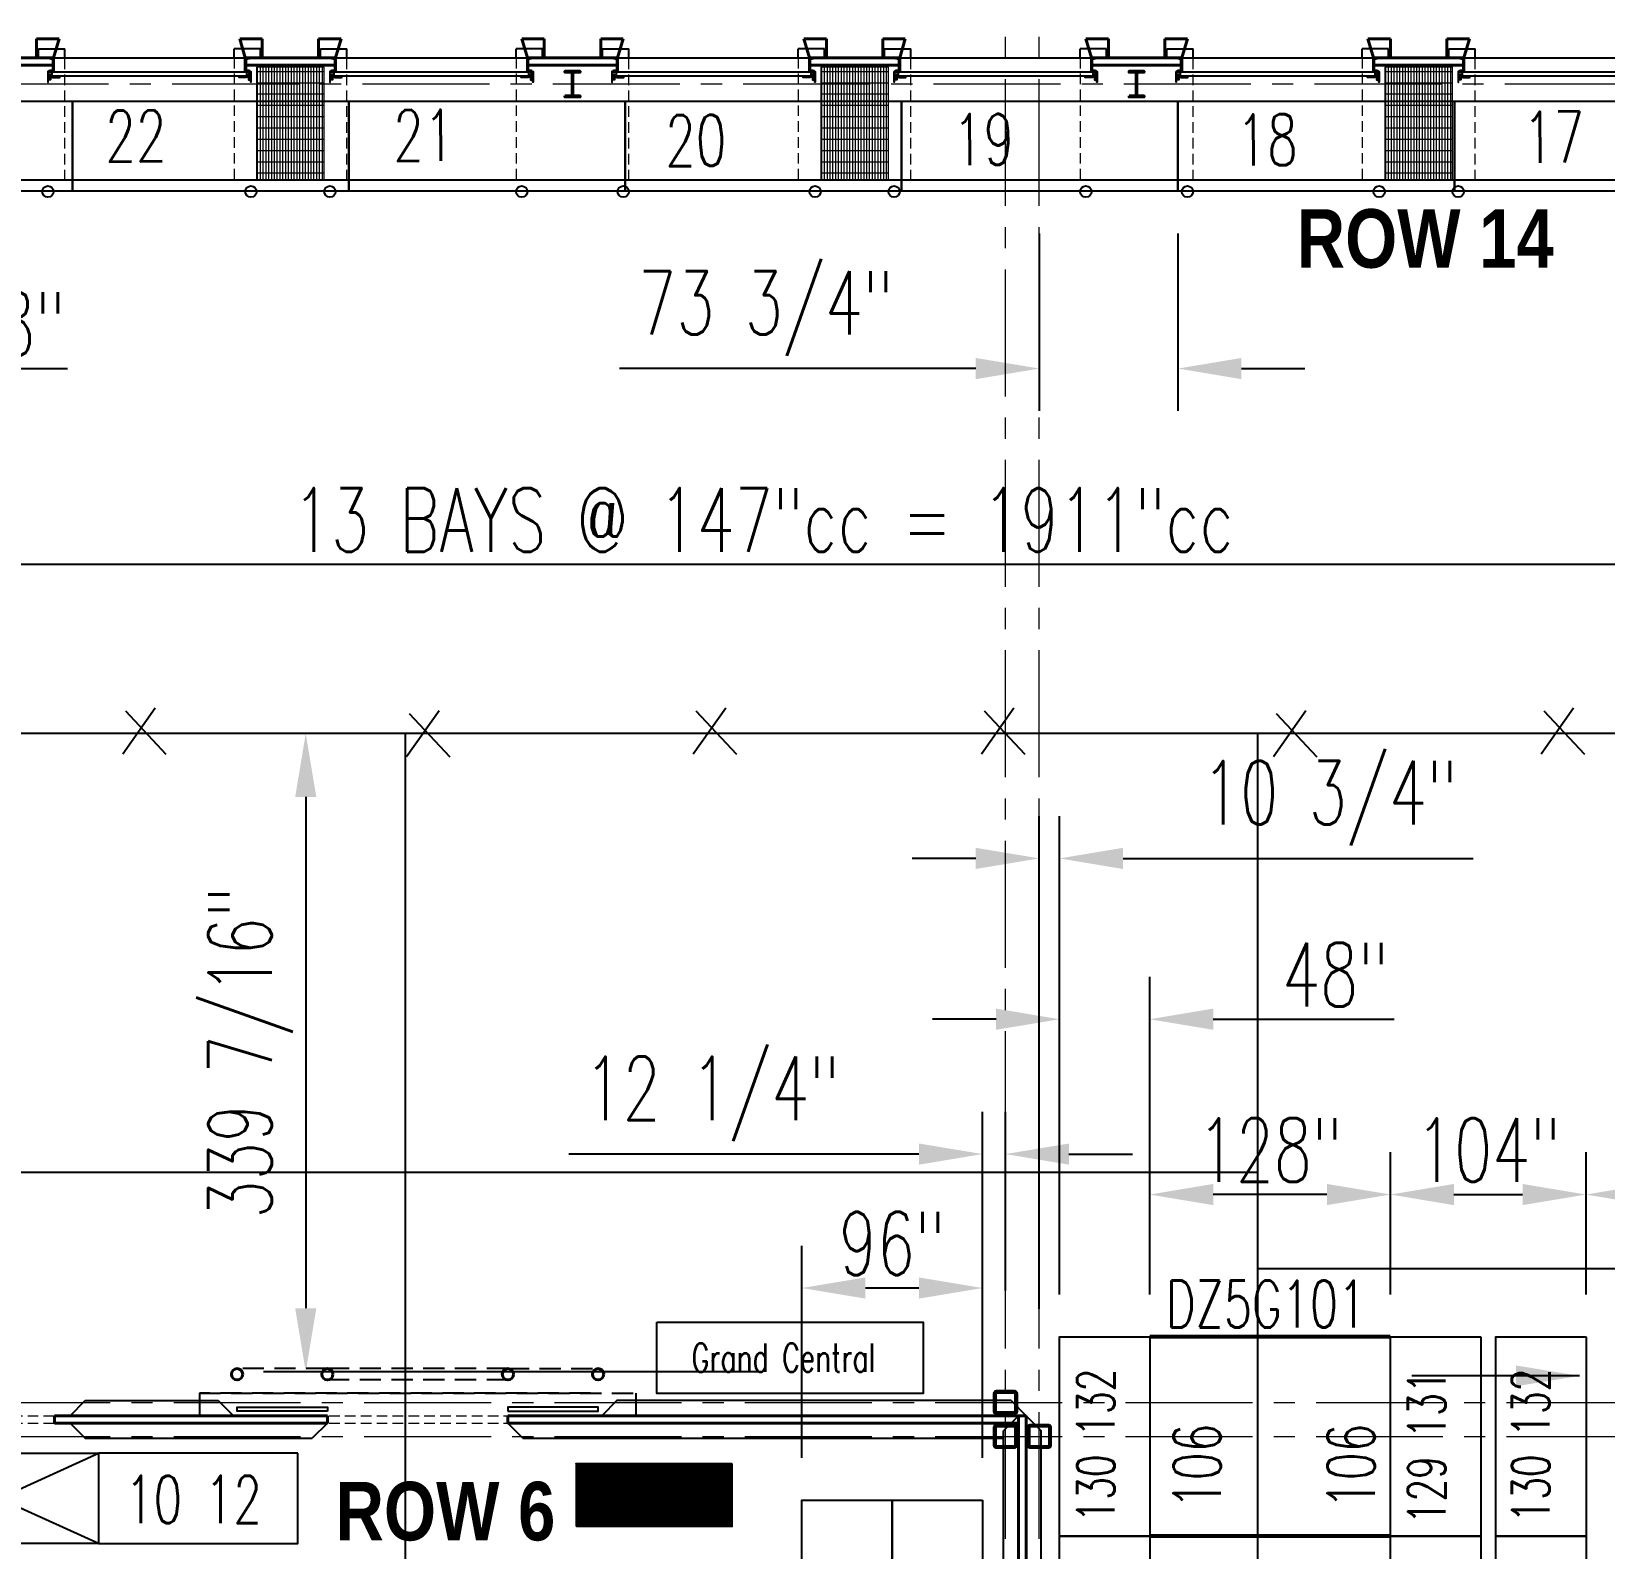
# Model space of a CAD drawing. Header units: inches. Extents: x -1028 to 37906, y -2339 to 19896.
# Drawn here: x 2052 to 2889, y 3352 to 4159 of the extents above; entities that cross this region are included whole.
import ezdxf

# ---------------------------------------------------------------- set-up
doc = ezdxf.new("R2010")
doc.units = ezdxf.units.IN
doc.header["$LTSCALE"] = 90
doc.header["$MEASUREMENT"] = 0
for name, pattern in [('CENTER2', [1.125, 0.75, -0.125, 0.125, -0.125]), ('HIDDEN', [0.375, 0.25, -0.125]), ('HIDDEN2', [0.1875, 0.125, -0.0625]), ('X02461AFP1$0$HIDDEN2', [0.1875, 0.125, -0.0625]), ('X02461AFP1$0$HIDDEN4', [0.09375, 0.0625, -0.03125])]:
    doc.linetypes.add(name, pattern=pattern)
for name, color, linetype in [('FDIM', 2, 'Continuous'), ('HIDDENL', 94, 'HIDDEN'), ('RACKING', 5, 'Continuous')]:
    doc.layers.add(name, color=color, linetype=linetype)
for name, color, linetype, lineweight in [('X02461AFP1$0$UBOLLARD', 2, 'Continuous', 25), ('X02461AFP1$0$UCB', 1, 'Continuous', 25), ('X02461AFP1$0$UCENTER', 9, 'CENTER2', 13), ('X02461AFP1$0$UCOLS', 6, 'Continuous', 40), ('X02461AFP1$0$UDK_HATCH', 9, 'Continuous', 13), ('X02461AFP1$0$UDKB', 2, 'Continuous', 25), ('X02461AFP1$0$UDKL', 2, 'Continuous', 25), ('X02461AFP1$0$UDKL-1', 9, 'X02461AFP1$0$HIDDEN4', 13), ('X02461AFP1$0$UDKS', 6, 'Continuous', 40), ('X02461AFP1$0$UDR', 1, 'Continuous', 25), ('X02461AFP1$0$UFLSL', 2, 'Continuous', 25), ('X02461AFP1$0$UFUT_WALL', 9, 'X02461AFP1$0$HIDDEN4', 13), ('X02461AFP1$0$UGP1', 6, 'Continuous', 40), ('X02461AFP1$0$UGP2', 2, 'HIDDEN2', 25), ('X02461AFP1$0$USTEEL', 6, 'Continuous', 40), ('X02461AFP1$0$UWI1', 6, 'Continuous', 40), ('X02461AFP1$0$UWI2', 6, 'Continuous', 40), ('X02461AFP1$0$UWI2J', 6, 'Continuous', 40)]:
    doc.layers.add(name, color=color, linetype=linetype, lineweight=lineweight)
doc.styles.add('2thirds', font='romans.shx', dxfattribs={"width": 0.7})
doc.styles.add('TXT10', font='ROMANS', dxfattribs={"bigfont": 'SPECIAL'})
doc.dimstyles.new('2tfrac16', dxfattribs={"dimscale": 360, "dimtxt": 0.0938, "dimasz": 0.0938, "dimexe": 0.0625, "dimexo": 0.0625, "dimgap": 0.01, "dimtad": 1, "dimdec": 4, "dimzin": 1, "dimdsep": 46, "dimlunit": 5, "dimtxsty": '2thirds', "dimcen": 0.09, "dimclrd": 256, "dimclre": 256, "dimclrt": 256, "dimadec": 0, "dimazin": 0, "dimtfac": 0.75, "dimtdec": 4, "dimtofl": 0, "dimtmove": 0, "dimatfit": 0, "dimfxl": 1, "dimfrac": 2, "dimtolj": 1, "dimtzin": 0, "dimarcsym": 0})
pattern_1 = [(90, (6688.9984, -722.2641), (-1.5, 9e-17), []), (180, (6688.9984, -722.264), (-7e-16, -6), [])]

# ---------------------------------------------------------------- blocks, each defined once
blk = doc.blocks.new('BAY')
blk.add_lwpolyline([(1, 1), (1, 0), (0, 0), (0, 1)], close=True)
blk = doc.blocks.new('*D77')
at = {"layer": 'Defpoints', "color": 0}
for p in [(2646.98, 3540.56), (2646.98, 3464.99), (2774.98, 3464.99)]:
    blk.add_point(p, dxfattribs=at)
at = {"layer": 'FDIM', "lineweight": -2}
for p, q in [((2646.98, 3487.49), (2646.98, 3563.06)), ((2774.98, 3487.49), (2774.98, 3563.06)), ((2741.21, 3540.56), (2680.75, 3540.56))]:
    blk.add_line(p, q, dxfattribs=at)
at = {"layer": 'FDIM'}
for points in [[(2680.75, 3546.19), (2680.75, 3534.93), (2646.98, 3540.56)], [(2741.21, 3546.19), (2741.21, 3534.93), (2774.98, 3540.56)]]:
    blk.add_solid(points, dxfattribs=at)
at = {"layer": 'FDIM', "insert": (2710.98, 3564.26), "char_height": 33.768, "attachment_point": 5, "style": '2thirds'}
blk.add_mtext('\\A1;128"', dxfattribs=at)
blk = doc.blocks.new('*D78')
at = {"layer": 'Defpoints', "color": 0}
for p in [(2646.98, 3633.78), (2598.98, 3464.99), (2646.98, 3464.99)]:
    blk.add_point(p, dxfattribs=at)
at = {"layer": 'FDIM', "lineweight": -2}
for p, q in [((2598.98, 3487.49), (2598.98, 3656.28)), ((2646.98, 3487.49), (2646.98, 3656.28)), ((2565.21, 3633.78), (2531.44, 3633.78)), ((2680.75, 3633.78), (2776.87, 3633.78))]:
    blk.add_line(p, q, dxfattribs=at)
at = {"layer": 'FDIM'}
for points in [[(2565.21, 3639.41), (2565.21, 3628.16), (2598.98, 3633.78)], [(2680.75, 3639.41), (2680.75, 3628.16), (2646.98, 3633.78)]]:
    blk.add_solid(points, dxfattribs=at)
at = {"layer": 'FDIM', "insert": (2745.69, 3657.48), "char_height": 33.768, "attachment_point": 5, "style": '2thirds'}
blk.add_mtext('\\A1;48"', dxfattribs=at)
blk = doc.blocks.new('*D79')
at = {"layer": 'Defpoints', "color": 0}
for p in [(2878.98, 3540.56), (2774.98, 3464.99), (2878.98, 3464.99)]:
    blk.add_point(p, dxfattribs=at)
at = {"layer": 'FDIM', "lineweight": -2}
for p, q in [((2774.98, 3487.49), (2774.98, 3563.06)), ((2878.98, 3487.49), (2878.98, 3563.06)), ((2808.75, 3540.56), (2845.21, 3540.56))]:
    blk.add_line(p, q, dxfattribs=at)
at = {"layer": 'FDIM'}
for points in [[(2808.75, 3546.19), (2808.75, 3534.93), (2774.98, 3540.56)], [(2845.21, 3546.19), (2845.21, 3534.93), (2878.98, 3540.56)]]:
    blk.add_solid(points, dxfattribs=at)
at = {"layer": 'FDIM', "insert": (2826.98, 3564.26), "char_height": 33.768, "attachment_point": 5, "style": '2thirds'}
blk.add_mtext('\\A1;104"', dxfattribs=at)
blk = doc.blocks.new('*D80')
at = {"layer": 'Defpoints', "color": 0}
for p in [(2598.98, 3719.29), (2598.98, 3464.99), (2588.23, 3457.3)]:
    blk.add_point(p, dxfattribs=at)
at = {"layer": 'FDIM', "lineweight": -2}
for p, q in [((2588.23, 3479.8), (2588.23, 3741.79)), ((2598.98, 3487.49), (2598.98, 3741.79)), ((2554.46, 3719.29), (2520.69, 3719.29)), ((2632.75, 3719.29), (2818.92, 3719.29))]:
    blk.add_line(p, q, dxfattribs=at)
at = {"layer": 'FDIM'}
for points in [[(2554.46, 3724.92), (2554.46, 3713.66), (2588.23, 3719.29)], [(2632.75, 3724.92), (2632.75, 3713.66), (2598.98, 3719.29)]]:
    blk.add_solid(points, dxfattribs=at)
at = {"layer": 'FDIM', "insert": (2742.72, 3748.62), "char_height": 33.768, "attachment_point": 5, "style": '2thirds'}
blk.add_mtext('\\A1;10 3/4"', dxfattribs=at)
blk = doc.blocks.new('*D81')
at = {"layer": 'Defpoints', "color": 0}
for p in [(3006.98, 3540.56), (2878.98, 3464.99), (3006.98, 3464.99)]:
    blk.add_point(p, dxfattribs=at)
at = {"layer": 'FDIM', "lineweight": -2}
for p, q in [((2878.98, 3487.49), (2878.98, 3563.06)), ((3006.98, 3487.49), (3006.98, 3563.06)), ((2912.75, 3540.56), (2973.21, 3540.56))]:
    blk.add_line(p, q, dxfattribs=at)
at = {"layer": 'FDIM'}
for points in [[(2912.75, 3546.19), (2912.75, 3534.93), (2878.98, 3540.56)], [(2973.21, 3546.19), (2973.21, 3534.93), (3006.98, 3540.56)]]:
    blk.add_solid(points, dxfattribs=at)
at = {"layer": 'FDIM', "insert": (2942.98, 3564.26), "char_height": 33.768, "attachment_point": 5, "style": '2thirds'}
blk.add_mtext('\\A1;128"', dxfattribs=at)
blk = doc.blocks.new('*D135')
at = {"layer": 'Defpoints', "color": 0}
for p in [(1485.98, 4073.99), (3396.98, 4073.99), (1485.98, 3875.57)]:
    blk.add_point(p, dxfattribs=at)
at = {"layer": 'FDIM', "lineweight": -2}
for p, q in [((1485.98, 4051.49), (1485.98, 3853.07)), ((3396.98, 4051.49), (3396.98, 3853.07)), ((3363.21, 3875.57), (1519.75, 3875.57))]:
    blk.add_line(p, q, dxfattribs=at)
at = {"layer": 'FDIM'}
for points in [[(1519.75, 3881.2), (1519.75, 3869.94), (1485.98, 3875.57)], [(3363.21, 3881.2), (3363.21, 3869.94), (3396.98, 3875.57)]]:
    blk.add_solid(points, dxfattribs=at)
at = {"layer": 'FDIM', "insert": (2441.48, 3899.27), "char_height": 33.768, "attachment_point": 5, "style": '2thirds'}
blk.add_mtext('\\A1;13 BAYS @ 147"cc = 1911"cc', dxfattribs=at)
blk = doc.blocks.new('*D136')
at = {"layer": 'Defpoints', "color": 0}
for p in [(1926.98, 4073.99), (1944.98, 4073.99), (1944.98, 3979.74)]:
    blk.add_point(p, dxfattribs=at)
at = {"layer": 'FDIM', "lineweight": -2}
for p, q in [((1926.98, 4051.49), (1926.98, 3957.24)), ((1944.98, 4051.49), (1944.98, 3957.24)), ((1893.21, 3979.74), (1859.45, 3979.74)), ((1978.75, 3979.74), (2071.49, 3979.74))]:
    blk.add_line(p, q, dxfattribs=at)
at = {"layer": 'FDIM'}
for points in [[(1893.21, 3985.37), (1893.21, 3974.11), (1926.98, 3979.74)], [(1978.75, 3985.37), (1978.75, 3974.11), (1944.98, 3979.74)]]:
    blk.add_solid(points, dxfattribs=at)
at = {"layer": 'FDIM', "insert": (2042, 4003.44), "char_height": 33.768, "attachment_point": 5, "style": '2thirds'}
blk.add_mtext('\\A1;18"', dxfattribs=at)
blk = doc.blocks.new('*D137')
at = {"layer": 'Defpoints', "color": 0}
for p in [(2588.23, 4073.99), (2661.98, 4073.99), (2588.23, 3979.74)]:
    blk.add_point(p, dxfattribs=at)
at = {"layer": 'FDIM', "lineweight": -2}
for p, q in [((2588.23, 4051.49), (2588.23, 3957.24)), ((2661.98, 4051.49), (2661.98, 3957.24)), ((2554.46, 3979.74), (2364.91, 3979.74)), ((2695.75, 3979.74), (2729.52, 3979.74))]:
    blk.add_line(p, q, dxfattribs=at)
at = {"layer": 'FDIM'}
for points in [[(2554.46, 3985.37), (2554.46, 3974.11), (2588.23, 3979.74)], [(2695.75, 3985.37), (2695.75, 3974.11), (2661.98, 3979.74)]]:
    blk.add_solid(points, dxfattribs=at)
at = {"layer": 'FDIM', "insert": (2442.8, 4009.07), "char_height": 33.768, "attachment_point": 5, "style": '2thirds'}
blk.add_mtext('\\A1;73 3/4"', dxfattribs=at)
blk = doc.blocks.new('TUNN')
for p, q in [((0, 0), (1, 1)), ((1, 0), (0, 1))]:
    blk.add_line(p, q)
blk.add_lwpolyline([(1, 0), (0, 0), (0, 1), (1, 1)], close=True)
blk = doc.blocks.new('*D173')
at = {"layer": 'Defpoints', "color": 0}
for p in [(2461.98, 3490.85), (2461.98, 3377.99), (2557.98, 3377.99)]:
    blk.add_point(p, dxfattribs=at)
at = {"layer": 'FDIM', "lineweight": -2}
for p, q in [((2461.98, 3400.49), (2461.98, 3513.35)), ((2557.98, 3400.49), (2557.98, 3513.35)), ((2524.21, 3490.85), (2495.75, 3490.85))]:
    blk.add_line(p, q, dxfattribs=at)
at = {"layer": 'FDIM'}
for points in [[(2495.75, 3496.48), (2495.75, 3485.22), (2461.98, 3490.85)], [(2524.21, 3496.48), (2524.21, 3485.22), (2557.98, 3490.85)]]:
    blk.add_solid(points, dxfattribs=at)
at = {"layer": 'FDIM', "insert": (2509.98, 3514.55), "char_height": 33.768, "attachment_point": 5, "style": '2thirds'}
blk.add_mtext('\\A1;96"', dxfattribs=at)
blk = doc.blocks.new('*D177')
at = {"layer": 'Defpoints', "color": 0}
for p in [(2557.98, 3562.08), (2570.23, 3467.11), (2557.98, 3400.49)]:
    blk.add_point(p, dxfattribs=at)
at = {"layer": 'FDIM', "lineweight": -2}
for p, q in [((2557.98, 3422.99), (2557.98, 3584.58)), ((2570.23, 3489.61), (2570.23, 3584.58)), ((2524.21, 3562.08), (2338.04, 3562.08)), ((2604, 3562.08), (2637.76, 3562.08))]:
    blk.add_line(p, q, dxfattribs=at)
at = {"layer": 'FDIM'}
for points in [[(2524.21, 3567.71), (2524.21, 3556.45), (2557.98, 3562.08)], [(2604, 3567.71), (2604, 3556.45), (2570.23, 3562.08)]]:
    blk.add_solid(points, dxfattribs=at)
at = {"layer": 'FDIM', "insert": (2414.24, 3591.41), "char_height": 33.768, "attachment_point": 5, "style": '2thirds'}
blk.add_mtext('\\A1;12 1/4"', dxfattribs=at)
blk = doc.blocks.new('*D218')
at = {"lineweight": -2}
for p, q in [((2394.42, 3785.72), (2175.61, 3785.72)), ((2198.11, 3751.95), (2198.11, 3480.06)), ((2439.48, 3446.29), (2175.61, 3446.29))]:
    blk.add_line(p, q, dxfattribs=at)
for points in [[(2192.48, 3751.95), (2203.74, 3751.95), (2198.11, 3785.72)], [(2192.48, 3480.06), (2203.74, 3480.06), (2198.11, 3446.29)]]:
    blk.add_solid(points)
at = {"layer": 'Defpoints', "color": 0}
for p in [(2416.92, 3785.72), (2198.11, 3446.29), (2461.98, 3446.29)]:
    blk.add_point(p, dxfattribs=at)
at = {"insert": (2168.78, 3616.01), "char_height": 33.768, "attachment_point": 5, "rotation": 90, "style": '2thirds'}
blk.add_mtext('\\A1;339 7/16"', dxfattribs=at)

msp = doc.modelspace()

# ---------------------------------------------------------------- hatches: boundary and pattern name
h = msp.add_hatch()
h.set_pattern_fill('ANSI31', color=256, scale=0.625, angle=180, style=0)
h.set_pattern_definition([(225, (3495.599196, 3898.32034), (0.0552427173, -0.0552427173), [])])
h.paths.add_polyline_path([(2341.943018, 3364.050885), (2425.078463, 3364.050885), (2425.078463, 3397.685026), (2341.943018, 3397.685026)])
h.paths.add_polyline_path([(2373.062784, 3385.724738), (2373.062784, 3373.641405), (2391.812784, 3373.641405), (2391.812784, 3385.724738)], flags=24)
at = {"layer": 'X02461AFP1$0$UDK_HATCH'}
h = msp.add_hatch(dxfattribs=at)
h.set_pattern_fill('GRATE', color=256, scale=48, angle=90, style=0)
h.set_pattern_definition(pattern_1)
h.paths.add_polyline_path([(2171.977078, 4139.986166), (2171.977078, 4087.855835), (2171.977078, 4079.860913), (2207.977078, 4079.860913), (2207.977078, 4087.855835), (2207.977078, 4139.986166)])
h = msp.add_hatch(dxfattribs=at)
h.set_pattern_fill('GRATE', color=256, scale=48, angle=90, style=0)
h.set_pattern_definition(pattern_1)
h.paths.add_polyline_path([(2471.977078, 4139.986166), (2471.977078, 4087.855835), (2471.977078, 4079.860913), (2507.977078, 4079.860913), (2507.977078, 4087.855835), (2507.977078, 4139.986166)])
h = msp.add_hatch(dxfattribs=at)
h.set_pattern_fill('GRATE', color=256, scale=48, angle=90, style=0)
h.set_pattern_definition(pattern_1)
h.paths.add_polyline_path([(2771.977078, 4139.986166), (2771.977078, 4087.855835), (2771.977078, 4079.860913), (2807.977078, 4079.860913), (2807.977078, 4087.855835), (2807.977078, 4139.986166)])

# ---------------------------------------------------------------- linework, layer by layer
for p, q in [((2118.029378, 3799.203927), (2100.773992, 3774.770419)), ((2421.435939, 3799.203927), (2404.180554, 3774.770419)), ((2574.714563, 3799.150906), (2557.459178, 3774.717398)), ((2872.36935, 3799.150906), (2855.113964, 3774.717398)), ((2102.211921, 3797.766645), (2123.781152, 3774.770419)), ((2269.013694, 3797.766645), (2251.758309, 3773.333137)), ((2253.196237, 3796.329363), (2274.765469, 3773.333137)), ((2405.618482, 3797.766645), (2427.187714, 3774.770419)), ((2558.897106, 3797.713624), (2580.466338, 3774.717398)), ((2730.012726, 3797.713624), (2712.757341, 3773.280115)), ((2714.195269, 3796.276341), (2735.764501, 3773.280115)), ((2856.551893, 3797.713624), (2878.121125, 3774.717398)), ((3719.001186, 3785.719707), (1475.538227, 3785.719707)), ((2251.165889, 3306.256954), (2251.165889, 3785.719707)), ((2704.42804, 3501.286626), (2704.42804, 3785.719707)), ((1684.443463, 3552.396728), (2704.42804, 3552.396728)), ((2704.42804, 1872.202462), (2704.42804, 3501.286626)), ((2704.42804, 3501.286626), (2936.108278, 3501.286626))]:
    msp.add_line(p, q)
msp.add_lwpolyline([(2384.819647, 3472.756931), (2526.528631, 3472.756931), (2526.528631, 3434.784852), (2384.819647, 3434.784852)], close=True)
at = {"layer": 'HIDDENL', "const_width": 2}
for points in [[(2646.978386, 3464.985913), (2774.978386, 3464.985913)], [(2646.978386, 3358.985913), (2774.978386, 3358.985913)]]:
    msp.add_lwpolyline(points, dxfattribs=at)
at = {"layer": 'X02461AFP1$0$UBOLLARD'}
for centre in [(2060.981002, 4073.860913), (2168.978386, 4073.860913), (2210.981002, 4073.860913), (2312.981002, 4073.860501), (2366.978145, 4073.8603), (2468.978145, 4073.861114), (2510.981002, 4073.860913), (2612.981002, 4073.860913), (2666.981002, 4073.860913), (2768.981002, 4073.860913), (2810.981002, 4073.860913)]:
    msp.add_circle(centre, 3, dxfattribs=at)
at = {"layer": 'X02461AFP1$0$UCB'}
for p, q in [((2072.821643, 3422.985913), (2080.821643, 3430.985913)), ((2080.821643, 3430.985913), (2151.603386, 3430.985913)), ((2151.603386, 3430.985913), (2159.603386, 3422.985913)), ((2363.603386, 3430.985913), (2355.603386, 3422.985913)), ((2573.228386, 3430.985913), (2363.603386, 3430.985913)), ((2573.228386, 3430.985913), (2581.228386, 3422.985913)), ((2577.228386, 3422.985913), (2569.219171, 3414.976698)), ((2577.228386, 3422.985913), (2569.219171, 3414.976698)), ((2581.228386, 3422.985913), (2589.228386, 3414.985913)), ((2072.821643, 3418.985913), (2080.821643, 3410.985913)), ((2209.603386, 3418.985913), (2201.603386, 3410.985913)), ((2313.603386, 3410.985913), (2305.603386, 3418.985913)), ((2569.228386, 2177.985855), (2569.219171, 3414.976698)), ((2569.228386, 2177.985855), (2569.219171, 3414.976698)), ((2589.228386, 2228.985855), (2589.228386, 3414.985913)), ((2080.821643, 3410.985913), (2201.603386, 3410.985913)), ((2313.603386, 3410.985913), (2568.978386, 3410.985913))]:
    msp.add_line(p, q, dxfattribs=at)
at = {"layer": 'X02461AFP1$0$UCENTER'}
for p, q in [((2570.228386, -1198.813599), (2570.228386, 4853.515788)), ((2588.228386, -1198.813599), (2588.228386, 4853.515788)), ((7358.264777, 4130.985913), (1014.154905, 4130.985913)), ((1014.154905, 3429.985913), (4031.200625, 3429.985913)), ((1014.154905, 3411.985913), (4031.200625, 3411.985913))]:
    msp.add_line(p, q, dxfattribs=at)
at = {"layer": 'X02461AFP1$0$UCOLS'}
for points in [[(2335.983502, 4124.685913), (2335.983502, 4124.155913), (2343.978502, 4124.155913), (2343.978502, 4124.685913), (2340.916002, 4124.685913, -0.4142135624), (2340.133502, 4125.468413), (2340.133502, 4136.503413, -0.4142135624), (2340.916002, 4137.285913), (2343.978502, 4137.285913), (2343.978502, 4137.815913), (2335.983502, 4137.815913), (2335.983502, 4137.285913), (2339.046002, 4137.285913, -0.4142135624), (2339.828502, 4136.503413), (2339.828502, 4125.468413, -0.4142135624), (2339.046002, 4124.685913)], [(2635.980886, 4124.685913), (2635.980886, 4124.155913), (2643.975886, 4124.155913), (2643.975886, 4124.685913), (2640.913386, 4124.685913, -0.4142135624), (2640.130886, 4125.468413), (2640.130886, 4136.503413, -0.4142135624), (2640.913386, 4137.285913), (2643.975886, 4137.285913), (2643.975886, 4137.815913), (2635.980886, 4137.815913), (2635.980886, 4137.285913), (2639.043386, 4137.285913, -0.4142135624), (2639.825886, 4136.503413), (2639.825886, 4125.468413, -0.4142135624), (2639.043386, 4124.685913)], [(2564.228386, 3425.235913, 0.4142135624), (2565.478386, 3423.985913), (2574.978386, 3423.985913, 0.4142135624), (2576.228386, 3425.235913), (2576.228386, 3434.735913, 0.4142135624), (2574.978386, 3435.985913), (2565.478386, 3435.985913, 0.4142135624), (2564.228386, 3434.735913)], [(2564.853386, 3425.235913, 0.4142135624), (2565.478386, 3424.610913), (2574.978386, 3424.610913, 0.4142135624), (2575.603386, 3425.235913), (2575.603386, 3434.735913, 0.4142135624), (2574.978386, 3435.360913), (2565.478386, 3435.360913, 0.4142135624), (2564.853386, 3434.735913)], [(2564.228386, 3407.235913, 0.4142135624), (2565.478386, 3405.985913), (2574.978386, 3405.985913, 0.4142135624), (2576.228386, 3407.235913), (2576.228386, 3416.735913, 0.4142135624), (2574.978386, 3417.985913), (2565.478386, 3417.985913, 0.4142135624), (2564.228386, 3416.735913)], [(2564.853386, 3407.235913, 0.4142135624), (2565.478386, 3406.610913), (2574.978386, 3406.610913, 0.4142135624), (2575.603386, 3407.235913), (2575.603386, 3416.735913, 0.4142135624), (2574.978386, 3417.360913), (2565.478386, 3417.360913, 0.4142135624), (2564.853386, 3416.735913)], [(2582.228386, 3407.235913, 0.4142135624), (2583.478386, 3405.985913), (2592.978386, 3405.985913, 0.4142135624), (2594.228386, 3407.235913), (2594.228386, 3416.735913, 0.4142135624), (2592.978386, 3417.985913), (2583.478386, 3417.985913, 0.4142135624), (2582.228386, 3416.735913)], [(2582.853386, 3407.235913, 0.4142135624), (2583.478386, 3406.610913), (2592.978386, 3406.610913, 0.4142135624), (2593.603386, 3407.235913), (2593.603386, 3416.735913, 0.4142135624), (2592.978386, 3417.360913), (2583.478386, 3417.360913, 0.4142135624), (2582.853386, 3416.735913)]]:
    msp.add_lwpolyline(points, format="xyb", close=True, dxfattribs=at)
at = {"layer": 'X02461AFP1$0$UDK_HATCH'}
for points in [[(2171.977078, 4139.986166), (2171.977078, 4087.855835), (2171.977078, 4087.855835), (2171.977078, 4079.860913), (2207.977078, 4079.860913), (2207.977078, 4087.855835), (2207.977078, 4087.855835), (2207.977078, 4139.986166)], [(2471.977078, 4139.986166), (2471.977078, 4087.855835), (2471.977078, 4087.855835), (2471.977078, 4079.860913), (2507.977078, 4079.860913), (2507.977078, 4087.855835), (2507.977078, 4087.855835), (2507.977078, 4139.986166)], [(2771.977078, 4139.986166), (2771.977078, 4087.855835), (2771.977078, 4087.855835), (2771.977078, 4079.860913), (2807.977078, 4079.860913), (2807.977078, 4087.855835), (2807.977078, 4087.855835), (2807.977078, 4139.986166)]]:
    msp.add_lwpolyline(points, close=True, dxfattribs=at)
at = {"layer": 'X02461AFP1$0$UDKB'}
for p, q in [((2055.978386, 4149.735913), (2069.978386, 4149.735913)), ((2055.978386, 4144.985913), (2055.978386, 4149.735913)), ((2069.978386, 4144.985913), (2069.978386, 4149.735913)), ((2159.978386, 4144.985913), (2159.978386, 4149.735913)), ((2173.978386, 4149.735913), (2159.978386, 4149.735913)), ((2173.978386, 4144.985913), (2173.978386, 4149.735913)), ((2205.978386, 4149.735913), (2219.978386, 4149.735913)), ((2205.978386, 4144.985913), (2205.978386, 4149.735913)), ((2219.978386, 4144.985913), (2219.978386, 4149.735913)), ((2309.978386, 4144.985913), (2309.978386, 4149.735913)), ((2323.978386, 4149.735913), (2309.978386, 4149.735913)), ((2323.978386, 4144.985913), (2323.978386, 4149.735913)), ((2355.978386, 4144.985913), (2355.978386, 4149.735913)), ((2355.978386, 4149.735913), (2369.978386, 4149.735913)), ((2369.978386, 4144.985913), (2369.978386, 4149.735913)), ((2459.978386, 4144.985913), (2459.978386, 4149.735913)), ((2473.978386, 4149.735913), (2459.978386, 4149.735913)), ((2473.978386, 4144.985913), (2473.978386, 4149.735913)), ((2505.978386, 4144.985913), (2505.978386, 4149.735913)), ((2505.978386, 4149.735913), (2519.978386, 4149.735913)), ((2519.978386, 4144.985913), (2519.978386, 4149.735913)), ((2609.978386, 4144.985913), (2609.978386, 4149.735913)), ((2623.978386, 4149.735913), (2609.978386, 4149.735913)), ((2623.978386, 4144.985913), (2623.978386, 4149.735913)), ((2655.978386, 4144.985913), (2655.978386, 4149.735913)), ((2655.978386, 4149.735913), (2669.978386, 4149.735913)), ((2669.978386, 4144.985913), (2669.978386, 4149.735913)), ((2773.978386, 4149.735913), (2759.978386, 4149.735913)), ((2759.978386, 4144.985913), (2759.978386, 4149.735913)), ((2773.978386, 4144.985913), (2773.978386, 4149.735913)), ((2805.978386, 4144.985913), (2805.978386, 4149.735913)), ((2805.978386, 4149.735913), (2819.978386, 4149.735913)), ((2819.978386, 4144.985913), (2819.978386, 4149.735913))]:
    msp.add_line(p, q, dxfattribs=at)
at = {"layer": 'X02461AFP1$0$UDKL'}
msp.add_line((3377.981002, 4079.860913), (1456.978386, 4079.860913), dxfattribs=at)
at = {"layer": 'X02461AFP1$0$UDKL-1'}
for p, q in [((2069.981002, 4079.860913), (2069.981002, 4144.985913)), ((2159.981002, 4144.985913), (2159.981002, 4079.860913)), ((2219.981002, 4079.860913), (2219.981002, 4144.985913)), ((2309.981002, 4144.985913), (2309.981002, 4079.860913)), ((2369.978386, 4079.860913), (2369.981002, 4144.985913)), ((2459.981002, 4144.985913), (2459.978386, 4079.860913)), ((2519.981002, 4079.860913), (2519.981002, 4144.985913)), ((2609.981002, 4144.985913), (2609.981002, 4079.860913)), ((2669.981002, 4079.860913), (2669.981002, 4144.985913)), ((2759.981002, 4144.985913), (2759.981002, 4079.860913)), ((2819.981002, 4079.860913), (2819.981002, 4144.985913))]:
    msp.add_line(p, q, dxfattribs=at)
at = {"layer": 'X02461AFP1$0$UDKS'}
for p, q in [((2054.97577, 4154.985913), (2066.97577, 4154.985913)), ((2054.97577, 4144.985913), (2054.97577, 4154.985913)), ((2063.97577, 4144.985913), (2066.97577, 4154.985913)), ((2165.981002, 4144.985913), (2162.981002, 4154.985913)), ((2174.981002, 4154.985913), (2162.981002, 4154.985913)), ((2174.981002, 4144.985913), (2174.981002, 4154.985913)), ((2204.97577, 4154.985913), (2216.97577, 4154.985913)), ((2204.97577, 4144.985913), (2204.97577, 4154.985913)), ((2213.97577, 4144.985913), (2216.97577, 4154.985913)), ((2315.981002, 4144.985913), (2312.981002, 4154.985913)), ((2324.981002, 4154.985913), (2312.981002, 4154.985913)), ((2324.981002, 4144.985913), (2324.981002, 4154.985913)), ((2354.97577, 4154.985913), (2366.97577, 4154.985913)), ((2354.97577, 4144.985913), (2354.97577, 4154.985913)), ((2363.97577, 4144.985913), (2366.97577, 4154.985913)), ((2465.981002, 4144.985913), (2462.981002, 4154.985913)), ((2474.981002, 4154.985913), (2462.981002, 4154.985913)), ((2474.981002, 4144.985913), (2474.981002, 4154.985913)), ((2504.97577, 4144.985913), (2504.97577, 4154.985913)), ((2504.97577, 4154.985913), (2516.97577, 4154.985913)), ((2513.97577, 4144.985913), (2516.97577, 4154.985913)), ((2615.981002, 4144.985913), (2612.981002, 4154.985913)), ((2624.981002, 4154.985913), (2612.981002, 4154.985913)), ((2624.981002, 4144.985913), (2624.981002, 4154.985913)), ((2654.97577, 4144.985913), (2654.97577, 4154.985913)), ((2654.97577, 4154.985913), (2666.97577, 4154.985913)), ((2663.97577, 4144.985913), (2666.97577, 4154.985913)), ((2774.981002, 4154.985913), (2762.981002, 4154.985913)), ((2765.981002, 4144.985913), (2762.981002, 4154.985913)), ((2774.981002, 4144.985913), (2774.981002, 4154.985913)), ((2804.97577, 4144.985913), (2804.97577, 4154.985913)), ((2804.97577, 4154.985913), (2816.97577, 4154.985913)), ((2813.97577, 4144.985913), (2816.97577, 4154.985913))]:
    msp.add_line(p, q, dxfattribs=at)
at = {"layer": 'X02461AFP1$0$UDR', "linetype": 'X02461AFP1$0$HIDDEN2'}
for p, q in [((2349.603386, 3434.985913), (2141.603386, 3434.985913)), ((2141.603386, 3434.985913), (2141.603386, 3422.985913)), ((2141.603493, 3434.985913), (2373.603493, 3434.985913)), ((2141.603493, 3434.985913), (2141.603493, 3423.985913)), ((2373.603386, 3434.985913), (2373.603386, 3422.985913)), ((2373.603493, 3434.985913), (2373.603493, 3422.985913))]:
    msp.add_line(p, q, dxfattribs=at)
at = {"layer": 'X02461AFP1$0$UDR'}
for points in [[(2063.880666, 4137.735913), (2060.969673, 4137.735913), (2060.969673, 4131.967613), (2061.080418, 4131.967613), (2061.080418, 4137.610288), (2063.880666, 4137.610288)], [(2063.498028, 4135.129622), (2062.139602, 4135.129622), (2062.139602, 4136.003116), (2061.26146, 4136.003116), (2061.26146, 4133.669878), (2062.139602, 4133.669878), (2062.139602, 4134.710872), (2063.498028, 4134.710872)], [(2166.835438, 4137.420018), (2063.121334, 4137.420018), (2063.121334, 4135.420018), (2166.835438, 4135.420018)], [(2166.076106, 4137.735913), (2168.987099, 4137.735913), (2168.987099, 4131.967613), (2168.876355, 4131.967613), (2168.876355, 4137.610288), (2166.076106, 4137.610288)], [(2166.458745, 4135.129622), (2167.817171, 4135.129622), (2167.817171, 4136.003116), (2168.695313, 4136.003116), (2168.695313, 4133.669878), (2167.817171, 4133.669878), (2167.817171, 4134.710872), (2166.458745, 4134.710872)], [(2213.880666, 4137.735913), (2210.969673, 4137.735913), (2210.969673, 4131.967613), (2211.080418, 4131.967613), (2211.080418, 4137.610288), (2213.880666, 4137.610288)], [(2213.498028, 4135.129622), (2212.139602, 4135.129622), (2212.139602, 4136.003116), (2211.26146, 4136.003116), (2211.26146, 4133.669878), (2212.139602, 4133.669878), (2212.139602, 4134.710872), (2213.498028, 4134.710872)], [(2316.835438, 4137.420018), (2213.121334, 4137.420018), (2213.121334, 4135.420018), (2316.835438, 4135.420018)], [(2316.076106, 4137.735913), (2318.987099, 4137.735913), (2318.987099, 4131.967613), (2318.876355, 4131.967613), (2318.876355, 4137.610288), (2316.076106, 4137.610288)], [(2316.458745, 4135.129622), (2317.817171, 4135.129622), (2317.817171, 4136.003116), (2318.695313, 4136.003116), (2318.695313, 4133.669878), (2317.817171, 4133.669878), (2317.817171, 4134.710872), (2316.458745, 4134.710872)], [(2363.880666, 4137.735913), (2360.969673, 4137.735913), (2360.969673, 4131.967613), (2361.080418, 4131.967613), (2361.080418, 4137.610288), (2363.880666, 4137.610288)], [(2363.498028, 4135.129622), (2362.139602, 4135.129622), (2362.139602, 4136.003116), (2361.26146, 4136.003116), (2361.26146, 4133.669878), (2362.139602, 4133.669878), (2362.139602, 4134.710872), (2363.498028, 4134.710872)], [(2466.835438, 4137.420018), (2363.121334, 4137.420018), (2363.121334, 4135.420018), (2466.835438, 4135.420018)], [(2466.076106, 4137.735913), (2468.987099, 4137.735913), (2468.987099, 4131.967613), (2468.876355, 4131.967613), (2468.876355, 4137.610288), (2466.076106, 4137.610288)], [(2466.458745, 4135.129622), (2467.817171, 4135.129622), (2467.817171, 4136.003116), (2468.695313, 4136.003116), (2468.695313, 4133.669878), (2467.817171, 4133.669878), (2467.817171, 4134.710872), (2466.458745, 4134.710872)], [(2513.880666, 4137.735913), (2510.969673, 4137.735913), (2510.969673, 4131.967613), (2511.080418, 4131.967613), (2511.080418, 4137.610288), (2513.880666, 4137.610288)], [(2513.498028, 4135.129622), (2512.139602, 4135.129622), (2512.139602, 4136.003116), (2511.26146, 4136.003116), (2511.26146, 4133.669878), (2512.139602, 4133.669878), (2512.139602, 4134.710872), (2513.498028, 4134.710872)], [(2616.835438, 4137.420018), (2513.121334, 4137.420018), (2513.121334, 4135.420018), (2616.835438, 4135.420018)], [(2616.076106, 4137.735913), (2618.987099, 4137.735913), (2618.987099, 4131.967613), (2618.876355, 4131.967613), (2618.876355, 4137.610288), (2616.076106, 4137.610288)], [(2616.458745, 4135.129622), (2617.817171, 4135.129622), (2617.817171, 4136.003116), (2618.695313, 4136.003116), (2618.695313, 4133.669878), (2617.817171, 4133.669878), (2617.817171, 4134.710872), (2616.458745, 4134.710872)], [(2663.880666, 4137.735913), (2660.969673, 4137.735913), (2660.969673, 4131.967613), (2661.080418, 4131.967613), (2661.080418, 4137.610288), (2663.880666, 4137.610288)], [(2663.498028, 4135.129622), (2662.139602, 4135.129622), (2662.139602, 4136.003116), (2661.26146, 4136.003116), (2661.26146, 4133.669878), (2662.139602, 4133.669878), (2662.139602, 4134.710872), (2663.498028, 4134.710872)], [(2766.835438, 4137.420018), (2663.121334, 4137.420018), (2663.121334, 4135.420018), (2766.835438, 4135.420018)], [(2766.076106, 4137.735913), (2768.987099, 4137.735913), (2768.987099, 4131.967613), (2768.876355, 4131.967613), (2768.876355, 4137.610288), (2766.076106, 4137.610288)], [(2766.458745, 4135.129622), (2767.817171, 4135.129622), (2767.817171, 4136.003116), (2768.695313, 4136.003116), (2768.695313, 4133.669878), (2767.817171, 4133.669878), (2767.817171, 4134.710872), (2766.458745, 4134.710872)], [(2813.880666, 4137.735913), (2810.969673, 4137.735913), (2810.969673, 4131.967613), (2811.080418, 4131.967613), (2811.080418, 4137.610288), (2813.880666, 4137.610288)], [(2813.498028, 4135.129622), (2812.139602, 4135.129622), (2812.139602, 4136.003116), (2811.26146, 4136.003116), (2811.26146, 4133.669878), (2812.139602, 4133.669878), (2812.139602, 4134.710872), (2813.498028, 4134.710872)], [(2916.835438, 4137.420018), (2813.121334, 4137.420018), (2813.121334, 4135.420018), (2916.835438, 4135.420018)], [(2209.603386, 3425.447066), (2161.603444, 3425.446851), (2161.603439, 3427.446851), (2209.603382, 3427.447066)], [(2305.603386, 3425.447066), (2353.603328, 3425.446851), (2353.603333, 3427.446851), (2305.603391, 3427.447066)]]:
    msp.add_lwpolyline(points, close=True, dxfattribs=at)
for points in [[(2062.372416, 4134.098137), (2062.372416, 4133.27253), (2061.094673, 4133.27253), (2061.094673, 4136.28753), (2062.372416, 4136.28753), (2062.372416, 4135.331783)], [(2062.139602, 4135.129622), (2062.139602, 4134.710872)], [(2063.498028, 4135.420018), (2063.498028, 4134.504027), (2067.262922, 4134.504027), (2067.262922, 4135.420018)], [(2166.458745, 4135.420018), (2166.458745, 4134.504027), (2162.693851, 4134.504027), (2162.693851, 4135.420018)], [(2167.584357, 4134.098137), (2167.584357, 4133.27253), (2168.862099, 4133.27253), (2168.862099, 4136.28753), (2167.584357, 4136.28753), (2167.584357, 4135.331783)], [(2167.817171, 4135.129622), (2167.817171, 4134.710872)], [(2212.372416, 4134.098137), (2212.372416, 4133.27253), (2211.094673, 4133.27253), (2211.094673, 4136.28753), (2212.372416, 4136.28753), (2212.372416, 4135.331783)], [(2212.139602, 4135.129622), (2212.139602, 4134.710872)], [(2213.498028, 4135.420018), (2213.498028, 4134.504027), (2217.262922, 4134.504027), (2217.262922, 4135.420018)], [(2316.458745, 4135.420018), (2316.458745, 4134.504027), (2312.693851, 4134.504027), (2312.693851, 4135.420018)], [(2317.584357, 4134.098137), (2317.584357, 4133.27253), (2318.862099, 4133.27253), (2318.862099, 4136.28753), (2317.584357, 4136.28753), (2317.584357, 4135.331783)], [(2317.817171, 4135.129622), (2317.817171, 4134.710872)], [(2362.372416, 4134.098137), (2362.372416, 4133.27253), (2361.094673, 4133.27253), (2361.094673, 4136.28753), (2362.372416, 4136.28753), (2362.372416, 4135.331783)], [(2362.139602, 4135.129622), (2362.139602, 4134.710872)], [(2363.498028, 4135.420018), (2363.498028, 4134.504027), (2367.262922, 4134.504027), (2367.262922, 4135.420018)], [(2466.458745, 4135.420018), (2466.458745, 4134.504027), (2462.693851, 4134.504027), (2462.693851, 4135.420018)], [(2467.584357, 4134.098137), (2467.584357, 4133.27253), (2468.862099, 4133.27253), (2468.862099, 4136.28753), (2467.584357, 4136.28753), (2467.584357, 4135.331783)], [(2467.817171, 4135.129622), (2467.817171, 4134.710872)], [(2512.372416, 4134.098137), (2512.372416, 4133.27253), (2511.094673, 4133.27253), (2511.094673, 4136.28753), (2512.372416, 4136.28753), (2512.372416, 4135.331783)], [(2512.139602, 4135.129622), (2512.139602, 4134.710872)], [(2513.498028, 4135.420018), (2513.498028, 4134.504027), (2517.262922, 4134.504027), (2517.262922, 4135.420018)], [(2616.458745, 4135.420018), (2616.458745, 4134.504027), (2612.693851, 4134.504027), (2612.693851, 4135.420018)], [(2617.584357, 4134.098137), (2617.584357, 4133.27253), (2618.862099, 4133.27253), (2618.862099, 4136.28753), (2617.584357, 4136.28753), (2617.584357, 4135.331783)], [(2617.817171, 4135.129622), (2617.817171, 4134.710872)], [(2662.372416, 4134.098137), (2662.372416, 4133.27253), (2661.094673, 4133.27253), (2661.094673, 4136.28753), (2662.372416, 4136.28753), (2662.372416, 4135.331783)], [(2662.139602, 4135.129622), (2662.139602, 4134.710872)], [(2663.498028, 4135.420018), (2663.498028, 4134.504027), (2667.262922, 4134.504027), (2667.262922, 4135.420018)], [(2766.458745, 4135.420018), (2766.458745, 4134.504027), (2762.693851, 4134.504027), (2762.693851, 4135.420018)], [(2767.584357, 4134.098137), (2767.584357, 4133.27253), (2768.862099, 4133.27253), (2768.862099, 4136.28753), (2767.584357, 4136.28753), (2767.584357, 4135.331783)], [(2767.817171, 4135.129622), (2767.817171, 4134.710872)], [(2812.372416, 4134.098137), (2812.372416, 4133.27253), (2811.094673, 4133.27253), (2811.094673, 4136.28753), (2812.372416, 4136.28753), (2812.372416, 4135.331783)], [(2812.139602, 4135.129622), (2812.139602, 4134.710872)], [(2813.498028, 4135.420018), (2813.498028, 4134.504027), (2817.262922, 4134.504027), (2817.262922, 4135.420018)]]:
    msp.add_lwpolyline(points, dxfattribs=at)
at = {"layer": 'X02461AFP1$0$UFLSL'}
for p, q in [((2063.97577, 4144.985913), (2165.981002, 4144.985913)), ((2213.97577, 4144.985913), (2315.981002, 4144.985913)), ((2363.97577, 4144.985913), (2465.981002, 4144.985913)), ((2513.97577, 4144.985913), (2615.981002, 4144.985913)), ((2663.97577, 4144.985913), (2765.981002, 4144.985913)), ((2813.97577, 4144.985913), (2915.981002, 4144.985913))]:
    msp.add_line(p, q, dxfattribs=at)
at = {"layer": 'X02461AFP1$0$UFUT_WALL'}
for p, q in [((1408.978386, 3422.985913), (2577.228386, 3422.985913)), ((1408.978386, 3418.985913), (2577.228386, 3418.985913))]:
    msp.add_line(p, q, dxfattribs=at)
at = {"layer": 'X02461AFP1$0$UGP1'}
for centre in [(2161.603386, 3444.985908), (2209.603386, 3444.985908), (2305.603386, 3444.985908), (2353.603386, 3444.985908)]:
    msp.add_circle(centre, 3, dxfattribs=at)
at = {"layer": 'X02461AFP1$0$UGP2'}
for p, q in [((2209.603386, 3447.985908), (2161.603386, 3447.985908)), ((2305.603386, 3447.985908), (2209.603386, 3447.985908)), ((2305.603386, 3447.985908), (2353.603386, 3447.985908)), ((2305.603386, 3441.985908), (2209.603386, 3441.985908))]:
    msp.add_line(p, q, dxfattribs=at)
at = {"layer": 'X02461AFP1$0$USTEEL'}
for points in [[(2063.759902, 4144.043725, 0.366629364), (2063.385677, 4144.485484), (2062.083928, 4144.702442, -0.2463743815), (2061.709702, 4144.985913), (2061.709702, 4144.985913), (2063.981002, 4144.985913), (2063.981002, 4137.735913), (2061.709702, 4137.735913), (2061.709702, 4137.735913, -0.2463743815), (2062.083928, 4138.019384), (2063.385677, 4138.236342, 0.366629364), (2063.759902, 4138.6781)], [(2166.202102, 4144.043725, -0.366629364), (2166.576328, 4144.485484), (2167.878077, 4144.702442, 0.2463743815), (2168.252302, 4144.985913), (2168.252302, 4144.985913), (2165.981002, 4144.985913), (2165.981002, 4137.735913), (2168.252302, 4137.735913), (2168.252302, 4137.735913, 0.2463743815), (2167.878077, 4138.019384), (2166.576328, 4138.236342, -0.366629364), (2166.202102, 4138.6781)], [(2213.759902, 4144.043725, 0.366629364), (2213.385677, 4144.485484), (2212.083928, 4144.702442, -0.2463743815), (2211.709702, 4144.985913), (2211.709702, 4144.985913), (2213.981002, 4144.985913), (2213.981002, 4137.735913), (2211.709702, 4137.735913), (2211.709702, 4137.735913, -0.2463743815), (2212.083928, 4138.019384), (2213.385677, 4138.236342, 0.366629364), (2213.759902, 4138.6781)], [(2316.202102, 4144.043725, -0.366629364), (2316.576328, 4144.485484), (2317.878077, 4144.702442, 0.2463743815), (2318.252302, 4144.985913), (2318.252302, 4144.985913), (2315.981002, 4144.985913), (2315.981002, 4137.735913), (2318.252302, 4137.735913), (2318.252302, 4137.735913, 0.2463743815), (2317.878077, 4138.019384), (2316.576328, 4138.236342, -0.366629364), (2316.202102, 4138.6781)], [(2363.759902, 4144.043725, 0.366629364), (2363.385677, 4144.485484), (2362.083928, 4144.702442, -0.2463743815), (2361.709702, 4144.985913), (2361.709702, 4144.985913), (2363.981002, 4144.985913), (2363.981002, 4137.735913), (2361.709702, 4137.735913), (2361.709702, 4137.735913, -0.2463743815), (2362.083928, 4138.019384), (2363.385677, 4138.236342, 0.366629364), (2363.759902, 4138.6781)], [(2466.202102, 4144.043725, -0.366629364), (2466.576328, 4144.485484), (2467.878077, 4144.702442, 0.2463743815), (2468.252302, 4144.985913), (2468.252302, 4144.985913), (2465.981002, 4144.985913), (2465.981002, 4137.735913), (2468.252302, 4137.735913), (2468.252302, 4137.735913, 0.2463743815), (2467.878077, 4138.019384), (2466.576328, 4138.236342, -0.366629364), (2466.202102, 4138.6781)], [(2513.759902, 4144.043725, 0.366629364), (2513.385677, 4144.485484), (2512.083928, 4144.702442, -0.2463743815), (2511.709702, 4144.985913), (2511.709702, 4144.985913), (2513.981002, 4144.985913), (2513.981002, 4137.735913), (2511.709702, 4137.735913), (2511.709702, 4137.735913, -0.2463743815), (2512.083928, 4138.019384), (2513.385677, 4138.236342, 0.366629364), (2513.759902, 4138.6781)], [(2616.202102, 4144.043725, -0.366629364), (2616.576328, 4144.485484), (2617.878077, 4144.702442, 0.2463743815), (2618.252302, 4144.985913), (2618.252302, 4144.985913), (2615.981002, 4144.985913), (2615.981002, 4137.735913), (2618.252302, 4137.735913), (2618.252302, 4137.735913, 0.2463743815), (2617.878077, 4138.019384), (2616.576328, 4138.236342, -0.366629364), (2616.202102, 4138.6781)], [(2663.759902, 4144.043725, 0.366629364), (2663.385677, 4144.485484), (2662.083928, 4144.702442, -0.2463743815), (2661.709702, 4144.985913), (2661.709702, 4144.985913), (2663.981002, 4144.985913), (2663.981002, 4137.735913), (2661.709702, 4137.735913), (2661.709702, 4137.735913, -0.2463743815), (2662.083928, 4138.019384), (2663.385677, 4138.236342, 0.366629364), (2663.759902, 4138.6781)], [(2766.202102, 4144.043725, -0.366629364), (2766.576328, 4144.485484), (2767.878077, 4144.702442, 0.2463743815), (2768.252302, 4144.985913), (2768.252302, 4144.985913), (2765.981002, 4144.985913), (2765.981002, 4137.735913), (2768.252302, 4137.735913), (2768.252302, 4137.735913, 0.2463743815), (2767.878077, 4138.019384), (2766.576328, 4138.236342, -0.366629364), (2766.202102, 4138.6781)], [(2813.759902, 4144.043725, 0.366629364), (2813.385677, 4144.485484), (2812.083928, 4144.702442, -0.2463743815), (2811.709702, 4144.985913), (2811.709702, 4144.985913), (2813.981002, 4144.985913), (2813.981002, 4137.735913), (2811.709702, 4137.735913), (2811.709702, 4137.735913, -0.2463743815), (2812.083928, 4138.019384), (2813.385677, 4138.236342, 0.366629364), (2813.759902, 4138.6781)]]:
    msp.add_lwpolyline(points, format="xyb", close=True, dxfattribs=at)
at = {"layer": 'X02461AFP1$0$UWI1'}
for p, q in [((2063.981002, 4144.985913), (2015.981002, 4144.985913)), ((2213.981002, 4144.985913), (2165.981002, 4144.985913)), ((2363.981002, 4144.985913), (2315.981002, 4144.985913)), ((2513.981002, 4144.985913), (2465.981002, 4144.985913)), ((2663.97577, 4144.985913), (2615.981002, 4144.985913)), ((2813.981002, 4144.985913), (2765.981002, 4144.985913)), ((2063.97577, 4140.985913), (2015.981002, 4140.985913)), ((2213.97577, 4140.985913), (2165.981002, 4140.985913)), ((2363.97577, 4140.985913), (2315.981002, 4140.985913)), ((2513.97577, 4140.985913), (2465.981002, 4140.985913)), ((2663.981002, 4140.985913), (2615.981002, 4140.985913)), ((2813.981002, 4140.985913), (2765.981002, 4140.985913)), ((2064.580184, 3422.985913), (2209.603386, 3422.985913)), ((2305.603386, 3422.985913), (2581.228386, 3422.985913)), ((2577.228386, 3422.985913), (2577.228386, 2158.985855)), ((2577.228386, 3422.985913), (2581.228386, 3422.985913)), ((2581.228386, 3422.985913), (2581.228386, 2158.985855)), ((2064.580184, 3418.985913), (2209.603386, 3418.985913)), ((2305.603386, 3418.985913), (2577.228386, 3418.985913))]:
    msp.add_line(p, q, dxfattribs=at)
at = {"layer": 'X02461AFP1$0$UWI2'}
for p, q in [((2064.580184, 3418.985913), (2064.580184, 3422.985913)), ((2209.603386, 3422.985913), (2209.603386, 3418.985913)), ((2209.603386, 3422.985913), (2209.603386, 3418.985913)), ((2305.603386, 3422.985913), (2305.603386, 3418.985913))]:
    msp.add_line(p, q, dxfattribs=at)
at = {"layer": 'X02461AFP1$0$UWI2J'}
for p, q in [((2063.981005, 4139.985862), (2063.97577, 4144.985913)), ((2165.981002, 4139.985862), (2165.981002, 4144.985913)), ((2213.981002, 4139.985716), (2213.97577, 4144.985913)), ((2315.981002, 4139.985716), (2315.981002, 4144.985913)), ((2363.97577, 4137.735913), (2363.97577, 4144.985913)), ((2513.981005, 4139.986068), (2513.97577, 4144.985913)), ((2615.981002, 4139.986068), (2615.981002, 4144.985913)), ((2663.981005, 4139.985862), (2663.97577, 4144.985913)), ((2765.981002, 4139.985862), (2765.981002, 4144.985913)), ((2813.981002, 4139.985716), (2813.97577, 4144.985913))]:
    msp.add_line(p, q, dxfattribs=at)

# ---------------------------------------------------------------- block references
at = {"layer": 'RACKING', "zscale": 48}
for p, xscale, yscale, rotation in [((2073.982968, 4073.989691), 48, 147, 90), ((2220.982968, 4073.989691), 48, 147, 90), ((2367.982968, 4073.989691), 48, 147, 90), ((2514.982968, 4073.989691), 48, 147, 90), ((2661.982968, 4073.989691), 48, 147, 90), ((2808.982968, 4073.989691), 48, 147, 90), ((2955.982968, 4073.989691), 48, 147, 90), ((2087.978386, 3354.994952), -48, 106, 270)]:
    msp.add_blockref('BAY', p, dxfattribs=dict(at, xscale=xscale, yscale=yscale, rotation=rotation))
at = {"layer": 'RACKING'}
for name, p, xscale, yscale, zscale in [('BAY', (2598.978386, 3358.985913), 48, 106, 48), ('BAY', (2774.978386, 3358.985913), 48, 106, 48), ('BAY', (2830.978386, 3358.985913), 48, 106, 48), ('TUNN', (1981.978386, 3354.994952), 106, 48, 106), ('BAY', (2461.978386, 3316.994952), 48, 61, 48), ('BAY', (2509.978386, 3316.994952), 48, 61, 48), ('BAY', (2598.978386, 3255.985913), 48, 103, 48), ('BAY', (2774.978386, 3255.985913), 48, 103, 48), ('BAY', (2830.978386, 3255.985913), 48, 103, 48)]:
    msp.add_blockref(name, p, dxfattribs=dict(at, xscale=xscale, yscale=yscale, zscale=zscale))

# ---------------------------------------------------------------- texts
at = {"style": '2thirds', "width": 0.7}
for s, p in [('22', (2091.567023, 4089.713244)), ('21', (2244.659128, 4090.008994)), ('17', (2845.5735, 4089.141405)), ('20', (2389.317709, 4087.296596)), ('19', (2542.380061, 4087.820861)), ('18', (2693.190912, 4087.639473))]:
    msp.add_text(s, height=27.1613344, rotation=0.426522856, dxfattribs=at).set_placement(p)
at = {"attachment_point": 1}
for s, insert, char_height, width, style in [('{\\fArial Narrow|b1|i0|c0|p34;ROW 14}', (2725.112984, 4064.497104), 31.13403966, 165.16991252, 'TXT10'), ('DZ5G101', (2655.586094, 3494.844599), 25, 113.26176624, '2thirds'), ('{\\fArial Narrow|b1|i0|c0|p34;ROW 6}', (2213.952584, 3387.796157), 31.13403966, 133.49347474, 'TXT10')]:
    msp.add_mtext(s, dxfattribs=dict(at, insert=insert, char_height=char_height, width=width, style=style))
at = {"insert": (2403.298563, 3461.291435), "char_height": 15, "attachment_point": 1, "style": '2thirds'}
msp.add_mtext('Grand Central', dxfattribs=at)
at = {"layer": 'FDIM', "style": '2thirds', "width": 0.7}
for s, height, p in [('130 132', 20, (2628.289473, 3366.306672)), ('129 131', 20, (2804.287756, 3365.358858)), ('130 132', 20, (2859.5598, 3366.306672)), ('106', 25.2085466, (2684.763383, 3373.382795)), ('106', 25.2085466, (2766.620036, 3373.382795))]:
    msp.add_text(s, height=height, rotation=90, dxfattribs=at).set_placement(p)
msp.add_text('10 12', height=25.2085466, dxfattribs=at).set_placement((2102.125269, 3365.798641))

# ---------------------------------------------------------------- dimensions: what is measured, and where the dimension line sits
dim = msp.add_linear_dim(base=(2198.10803, 3446.291435), p1=(2416.917867, 3785.719707), p2=(2461.978386, 3446.291435), angle=90, dimstyle='2tfrac16', override={"dimpost": '"'})
dim.commit()
dim.dimension.update_dxf_attribs({"geometry": '*D218', "text_midpoint": (2168.78003, 3616.005571)})
at = {"layer": 'FDIM'}
dim = msp.add_linear_dim(base=(1485.982968, 3875.571592), p1=(3396.982968, 4073.989691), p2=(1485.982968, 4073.989691), text='13 BAYS @ 147"cc = <>cc', dimstyle='2tfrac16', override={"dimpost": '"'}, dxfattribs=at)
dim.commit()
dim.dimension.update_dxf_attribs({"geometry": '*D135', "text_midpoint": (2441.482968, 3899.271592)})
for base, p1, p2, override, picture, middle in [((1944.978386, 3979.740837), (1926.982968, 4073.989691), (1944.978386, 4073.989691), {"dimpost": '"'}, '*D136', (2042.003186, 4003.440837)), ((2588.228386, 3979.740845), (2661.982968, 4073.989691), (2588.228386, 4073.989691), {"dimpost": '"'}, '*D137', (2442.802786, 4009.068845)), ((2598.978386, 3719.288972), (2588.228386, 3457.299779), (2598.978386, 3464.985913), {"dimpost": '"'}, '*D80', (2742.715586, 3748.616972)), ((2646.978386, 3633.784189), (2598.978386, 3464.985913), (2646.978386, 3464.985913), {"dimpost": '"'}, '*D78', (2745.691586, 3657.484189)), ((2557.978386, 3562.082528), (2570.228386, 3467.106108), (2557.978386, 3400.494952), {"dimpost": '"'}, '*D177', (2414.241186, 3591.410528)), ((2646.978386, 3540.557907), (2774.978386, 3464.985913), (2646.978386, 3464.985913), {"dimpost": '"', "dimtmove": 1}, '*D77', (2710.978386, 3564.257907)), ((2878.978386, 3540.557907), (2774.978386, 3464.985913), (2878.978386, 3464.985913), {"dimpost": '"'}, '*D79', (2826.978386, 3564.257907)), ((3006.978386, 3540.557907), (2878.978386, 3464.985913), (3006.978386, 3464.985913), {"dimpost": '"'}, '*D81', (2942.978386, 3564.257907)), ((2461.978386, 3490.850209), (2557.978386, 3377.994952), (2461.978386, 3377.994952), {"dimpost": '"'}, '*D173', (2509.978386, 3514.550209))]:
    dim = msp.add_linear_dim(base=base, p1=p1, p2=p2, dimstyle='2tfrac16', override=override, dxfattribs=at)
    dim.commit()
    dim.dimension.update_dxf_attribs({"geometry": picture, "text_midpoint": middle})

# ---------------------------------------------------------------- leaders
msp.add_leader([(2875.435282, 3444.154612), (2786.312397, 3444.154612)], dimstyle='2tfrac16', override={"dimgap": 0.01, "dimtad": 0}, dxfattribs=at)

doc.saveas('drawing.dxf')
